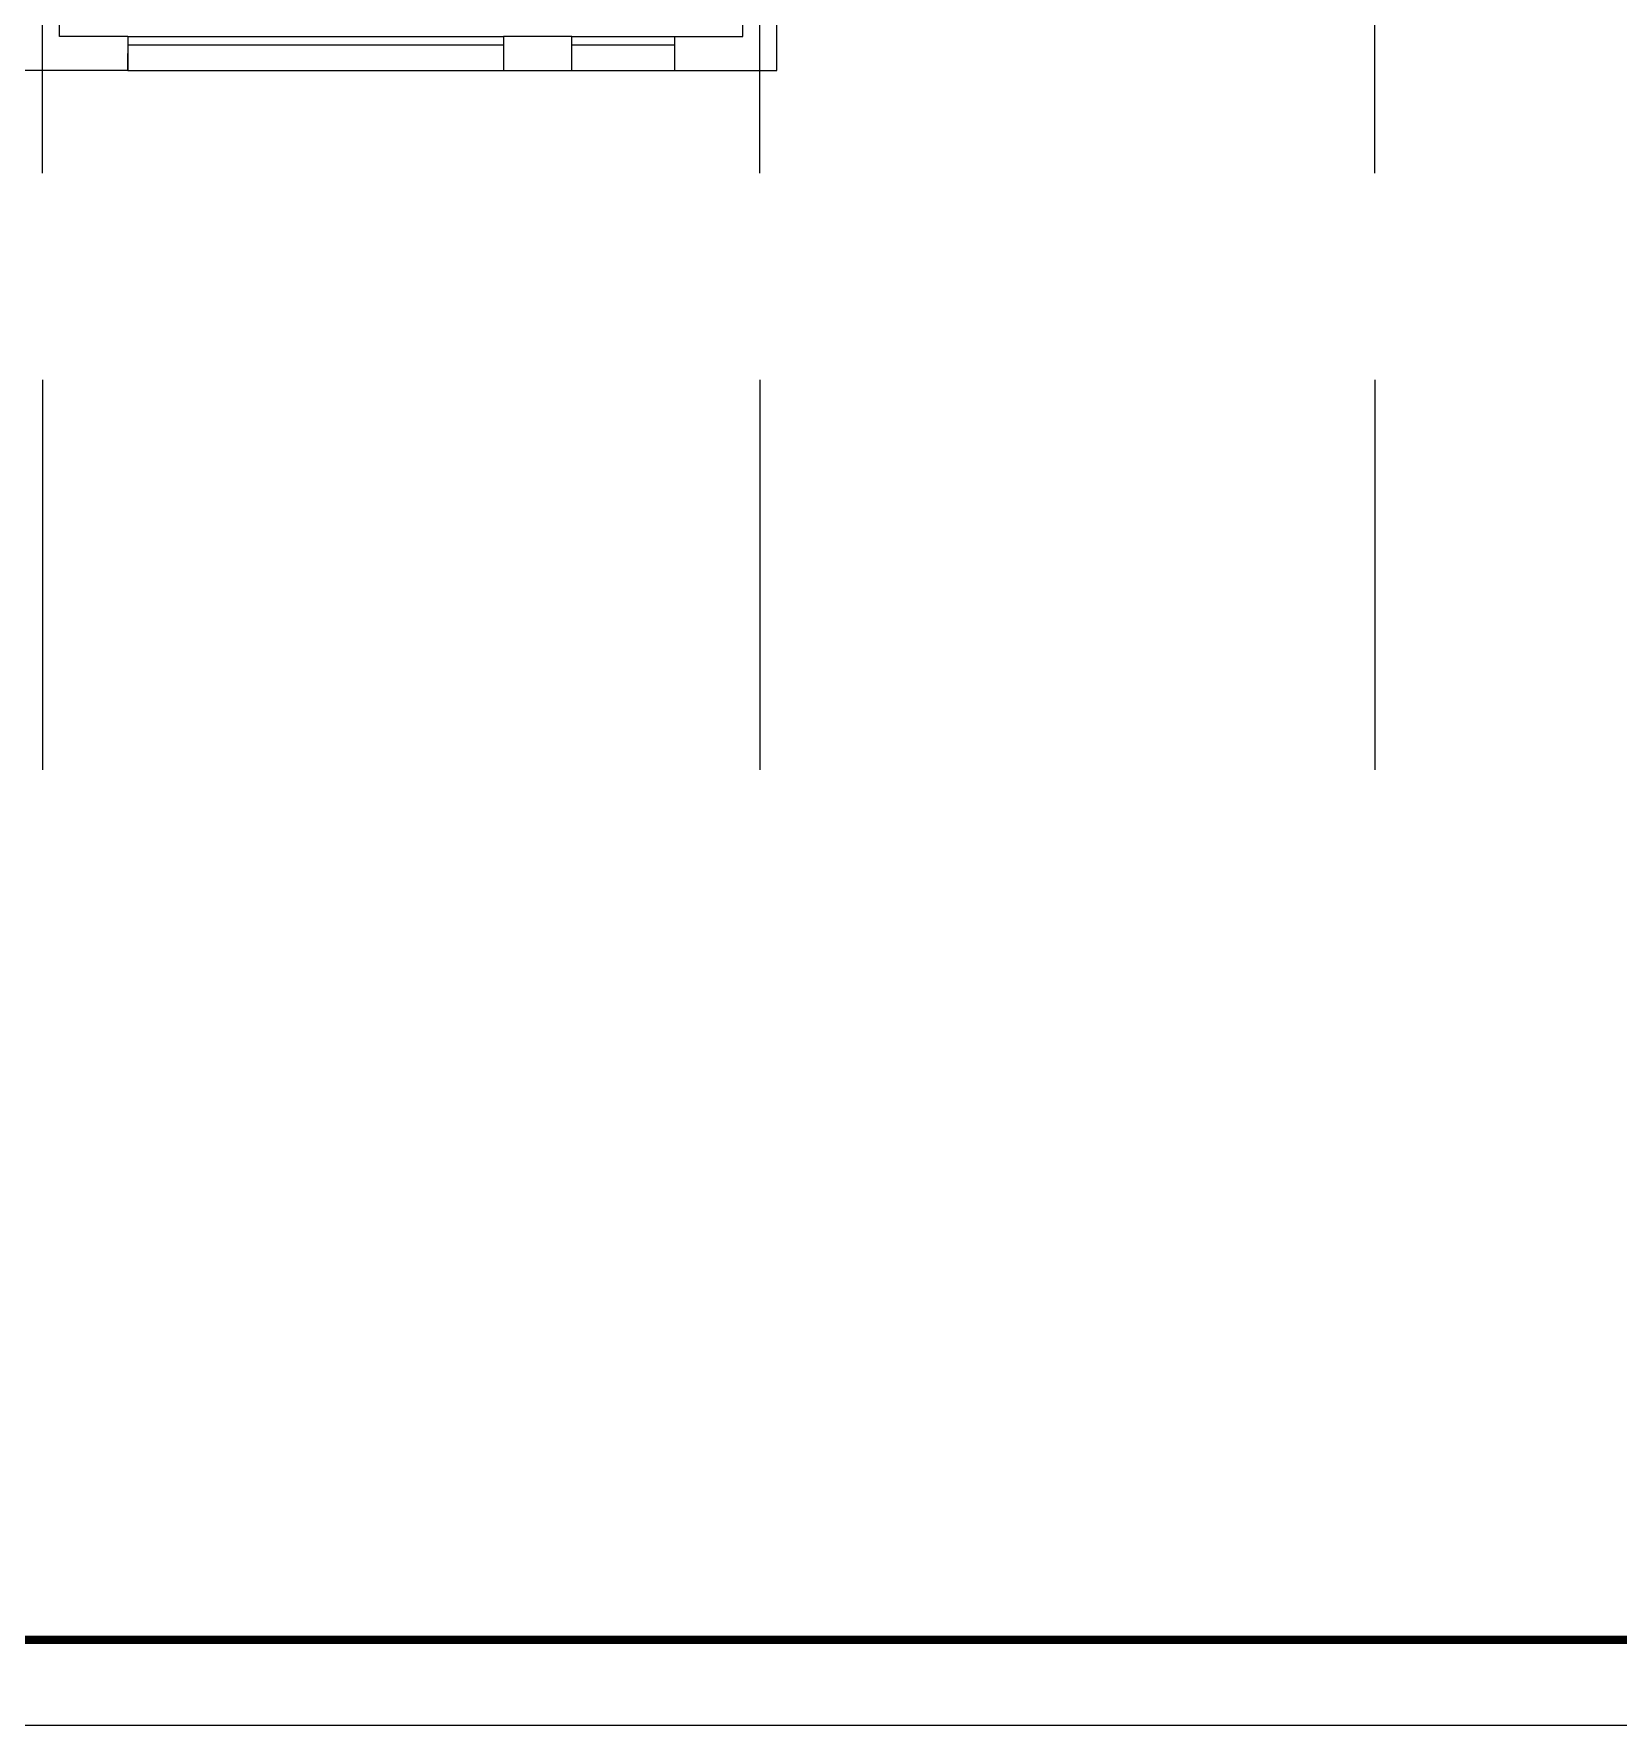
# Model space of a CAD drawing. Extents: x 1332633 to 1595679, y 264824 to 640777.
# Drawn here: x 1383282 to 1392558, y 577898 to 587802 of the extents above; entities that cross this region are included whole.
import ezdxf
from ezdxf.enums import TextEntityAlignment as Align

# ---------------------------------------------------------------- set-up
doc = ezdxf.new("R2010")
doc.units = 0
doc.header["$LTSCALE"] = 1000
doc.header["$MEASUREMENT"] = 0
doc.linetypes.add('DOTE', pattern=[2.42, 2, -0.2, 0.02, -0.2])
doc.layers.get('0').update_dxf_attribs({"linetype": 'CONTINUOUS'})
doc.layers.add('_公共_图框', color=4, linetype='CONTINUOUS', lineweight=5)
doc.layers.add('DOTE', color=1, linetype='DOTE', lineweight=13)
for name, color, linetype in [('A-Balcony(建筑阳台)', 32, 'CONTINUOUS'), ('A-Wall(建筑墙)', 255, 'CONTINUOUS'), ('A-WALL_建筑墙_', 255, 'CONTINUOUS'), ('AXIS', 3, 'CONTINUOUS')]:
    doc.layers.add(name, color=color, linetype=linetype)
doc.styles.add('图框文字', font='SIMKAI.TTF')

# ---------------------------------------------------------------- blocks, each defined once
blk = doc.blocks.new('vvxv')
at = {"layer": '_公共_图框'}
blk.add_lwpolyline([(-63000, 0), (0, 0), (0, 29700), (-63000, 29700)], close=True, dxfattribs=at)
at = {"layer": '_公共_图框', "const_width": 50}
blk.add_lwpolyline([(-61750, 500), (-500, 500), (-500, 29200), (-61750, 29200)], close=True, dxfattribs=at)
at = {"layer": '_公共_图框', "style": '图框文字'}
for tag, height, p in [('建设单位', 250, (-2500, 19150)), ('合作单位', 250, (-2527, 16841.6)), ('项目名称', 250, (-2500, 15150)), ('项目编号', 250, (-2500, 13150)), ('建筑', 175, (-1300, 2800)), ('方案深化', 175, (-1300, 2450)), ('1:100', 175, (-1300, 2100)), ('20090705', 175, (-1300, 1750)), ('图号', 175, (-1300, 1225))]:
    blk.add_attdef(tag, text='', height=height, dxfattribs=at).set_placement(p, align=Align.MIDDLE_CENTER)

msp = doc.modelspace()

# ---------------------------------------------------------------- linework, layer by layer
for p, q in [((1383832.3, 587686.7), (1383832.3, 587586.7)), ((1383832.3, 587586.7), (1383832.3, 587686.7))]:
    msp.add_line(p, q)
msp.add_lwpolyline([(1386432.3, 587786.7), (1386032.3, 587786.7), (1386032.3, 587586.7), (1386432.3, 587586.7)], close=True)
at = {"layer": 'A-Balcony(建筑阳台)'}
for points in [[(1383832.3, 587786.7), (1386032.3, 587786.7)], [(1386432.3, 587786.7), (1387032.3, 587786.7)], [(1383832.3, 587736.7), (1386032.3, 587736.7)], [(1386432.3, 587736.7), (1387032.3, 587736.7)], [(1383832.3, 587586.7), (1386032.3, 587586.7)], [(1386432.3, 587586.7), (1387032.3, 587586.7)]]:
    msp.add_lwpolyline(points, dxfattribs=at)
at = {"layer": 'A-Wall(建筑墙)'}
for p, q in [((1383432.3, 587786.7), (1383432.3, 589186.7)), ((1387432.3, 587786.7), (1387432.3, 589186.7)), ((1383832.3, 587786.7), (1383832.3, 587586.7)), ((1387032.3, 587786.7), (1387432.3, 587786.7)), ((1387032.3, 587786.7), (1387032.3, 587586.7)), ((1387032.3, 587586.7), (1387632.3, 587586.7))]:
    msp.add_line(p, q, dxfattribs=at)
at = {"layer": 'A-WALL_建筑墙_'}
for p, q in [((1387632.3, 587586.7), (1387632.3, 588586.7)), ((1383832.3, 587786.7), (1383432.3, 587786.7)), ((1383832.3, 587586.7), (1383232.3, 587586.7))]:
    msp.add_line(p, q, dxfattribs=at)
at = {"layer": 'AXIS'}
for p, q in [((1383332.3, 585774.8), (1383332.3, 583492.3)), ((1387532.3, 585774.8), (1387532.3, 583492.3)), ((1391132.3, 585774.8), (1391132.3, 583492.3))]:
    msp.add_line(p, q, dxfattribs=at)
at = {"layer": 'DOTE'}
for p, q in [((1383332.3, 586986.7), (1383332.3, 604020.2)), ((1387532.3, 586986.7), (1387532.3, 604020.2)), ((1391132.3, 586986.7), (1391132.3, 604020.2))]:
    msp.add_line(p, q, dxfattribs=at)

# ---------------------------------------------------------------- block references
msp.add_blockref('vvxv', (1401833.4, 577898.1))

doc.saveas('drawing.dxf')
